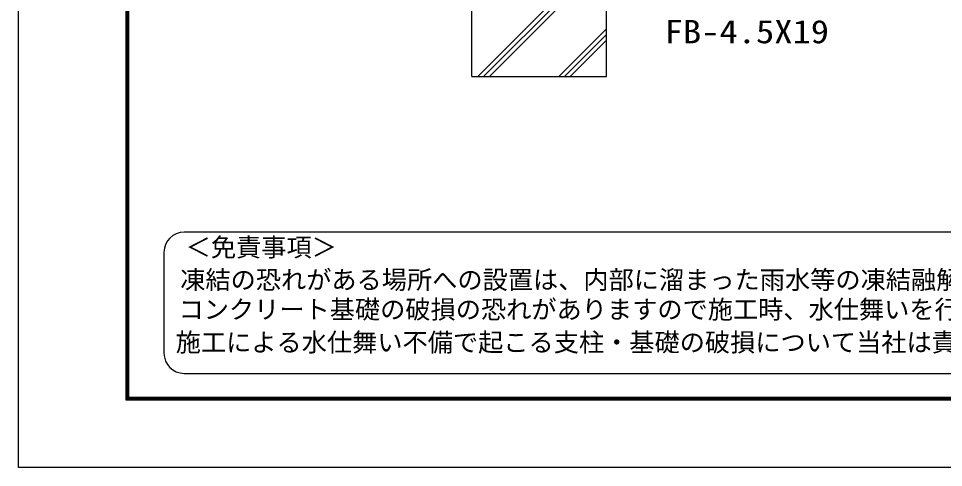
# Model space of a CAD drawing. Units: millimetres, scale not verified. Extents: x -5940 to 5940, y -4200 to 4200.
# Drawn here: x -5940 to -2504, y -4200 to -2532 of the extents above; entities that cross this region are included whole.
import ezdxf
from ezdxf.enums import TextEntityAlignment as Align

# ---------------------------------------------------------------- set-up
doc = ezdxf.new("R2010")
doc.units = ezdxf.units.MM
doc.header["$LTSCALE"] = 20
for name, color, linetype, lineweight in [('0-5_0', 7, 'Continuous', 25), ('0-A_6文字', 7, 'Continuous', 25), ('0-C_8部品', 7, 'Continuous', 25), ('0-E_GL', 7, 'Continuous', 25), ('0-F_D-TTL-TXT', 2, 'Continuous', 25)]:
    doc.layers.add(name, color=color, linetype=linetype, lineweight=lineweight)
doc.styles.add('ＭＳ ゴシック', font='')
doc.styles.get('ＭＳ ゴシック').set_extended_font_data('MS Gothic')

# ---------------------------------------------------------------- blocks, each defined once
blk = doc.blocks.new('A2_ver14_社名無')
at = {"layer": '0-5_0', "color": 3}
blk.add_lwpolyline([(-11900, 8420), (-20, 8420), (-20, 20), (-11900, 20)], close=True, dxfattribs=at)
at = {"layer": '0-5_0'}
for points in [[(-11500, 8170), (-420, 8170), (-420, 270), (-11500, 270)], [(-11497.5, 8167.5), (-422.5, 8167.5), (-422.5, 272.5), (-11497.5, 272.5)], [(-11495, 8165), (-425, 8165), (-425, 275), (-11495, 275)], [(-11492.5, 8162.5), (-427.5, 8162.5), (-427.5, 277.5), (-11492.5, 277.5)], [(-11490, 8160), (-430, 8160), (-430, 280), (-11490, 280)]]:
    blk.add_lwpolyline(points, close=True, dxfattribs=at)

msp = doc.modelspace()

# ---------------------------------------------------------------- linework, layer by layer
at = {"layer": '0-5_0'}
for p, q in [((-4255.83, -2747.33), (-4255.83, -2047.33)), ((-3755.83, -2747.33), (-3755.83, -2047.33)), ((-4212.32, -2747.33), (-3755.83, -2290.83)), ((-4191.11, -2747.33), (-3755.83, -2312.05)), ((-4233.54, -2747.33), (-3983.54, -2497.33)), ((-3933.54, -2747.33), (-3755.83, -2569.62)), ((-3912.32, -2747.33), (-3755.83, -2590.83)), ((-3891.11, -2747.33), (-3755.83, -2612.05))]:
    msp.add_line(p, q, dxfattribs=at)
at = {"layer": '0-E_GL'}
msp.add_line((-4255.83, -2747.33), (-3755.83, -2747.33), dxfattribs=at)
at = {"layer": '0-F_D-TTL-TXT'}
for p, q in [((-1656.35, -3325.34), (-5324.67, -3325.34)), ((-5399.67, -3400.34), (-5399.67, -3775.34)), ((-5324.67, -3850.34), (-1656.35, -3850.34))]:
    msp.add_line(p, q, dxfattribs=at)
for centre, start, end in [((-5324.67, -3400.34), 90, 180), ((-5324.67, -3775.34), 180, 270)]:
    msp.add_arc(centre, 75, start, end, dxfattribs=at)

# ---------------------------------------------------------------- block references
at = {"layer": '0-C_8部品'}
msp.add_blockref('A2_ver14_社名無', (5960, -4220), dxfattribs=at)

# ---------------------------------------------------------------- texts
at = {"layer": '0-A_6文字', "style": 'ＭＳ ゴシック', "width": 1.15}
msp.add_text('FB-4.5X19', height=86.66, dxfattribs=at).set_placement((-3539.8, -2649.77), align=Align.BOTTOM_LEFT)
at = {"layer": '0-F_D-TTL-TXT', "color": 7, "style": 'ＭＳ ゴシック'}
for s, p in [('＜免責事項＞ \u3000\u3000', (-5319.11, -3436.6)), ('凍結の恐れがある場所への設置は、内部に溜まった雨水等の凍結融解により支柱の破損や', (-5339.4, -3557.35)), ('コンクリート基礎の破損の恐れがありますので施工時、水仕舞いを行ってください。', (-5345.56, -3667.48)), ('施工による水仕舞い不備で起こる支柱・基礎の破損について当社は責任を負いかねます。 ', (-5356.05, -3789.72))]:
    msp.add_text(s, height=68.62, dxfattribs=at).set_placement(p, align=Align.BOTTOM_LEFT)

doc.saveas('drawing.dxf')
